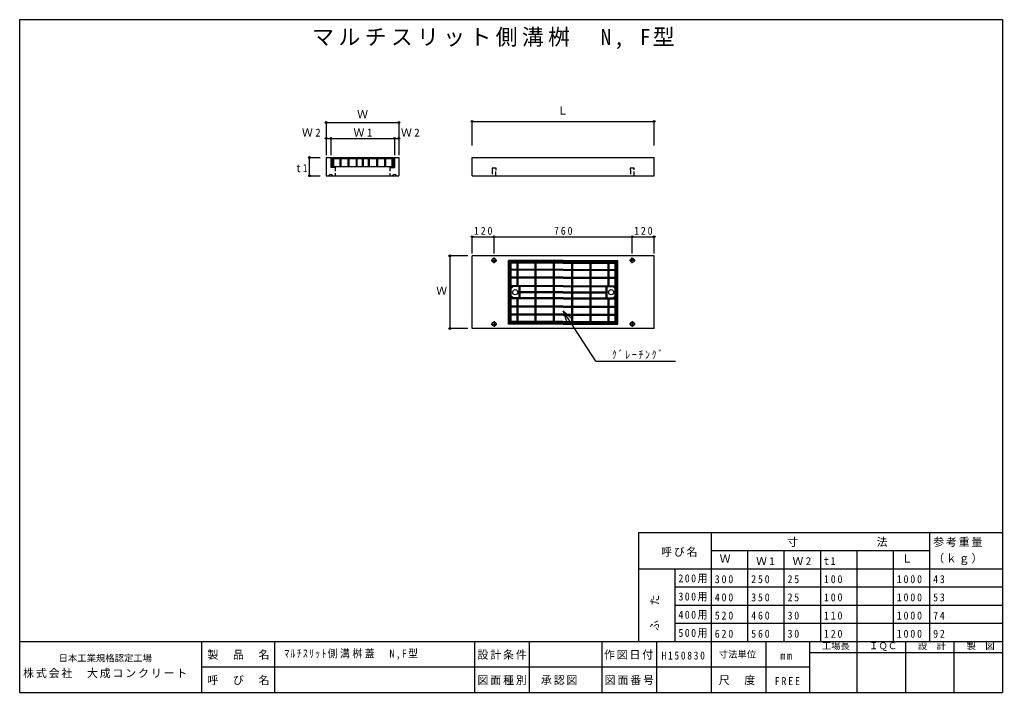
# Model space of a CAD drawing. Units: millimetres, scale not verified. Extents: x -2697 to 2703, y -1855 to 1845.
import ezdxf
from ezdxf.enums import TextEntityAlignment as Align

# ---------------------------------------------------------------- set-up
doc = ezdxf.new("R2010")
doc.units = ezdxf.units.MM
doc.header["$LTSCALE"] = 20
doc.header["$PDMODE"] = 32
doc.header["$PDSIZE"] = 10
doc.linetypes.add('DASHED1', pattern=[1.8, 1.2, -0.6])
doc.layers.add('0-0_通り芯', color=2, linetype='Continuous')
doc.styles.add('ＭＳ ゴシック', font='')
doc.styles.get('ＭＳ ゴシック').set_extended_font_data('MS Gothic')

msp = doc.modelspace()

# ---------------------------------------------------------------- linework, layer by layer
at = {"layer": '0-0_通り芯'}
for p, q in [((-2696.53, 1845.45), (-2696.53, -1854.55)), ((-2696.53, 1845.45), (2703.47, 1845.45)), ((2703.47, 1845.45), (2703.47, -1854.55)), ((-987.15, 1086.8), (-987.15, 1032.3)), ((-987.15, 1086.8), (-987.15, 1032.3)), ((-987.15, 1086.8), (-982.65, 1086.8)), ((-982.65, 1086.8), (-982.65, 1036.8)), ((-977.28, 1086.8), (-977.28, 1036.8)), ((-977.28, 1086.8), (-646.28, 1086.8)), ((-972.28, 1086.8), (-972.28, 1036.8)), ((-972.28, 1080.8), (-937.53, 1080.8)), ((-937.53, 1086.8), (-937.53, 1036.8)), ((-932.53, 1086.8), (-932.53, 1036.8)), ((-932.53, 1080.8), (-892.78, 1080.8)), ((-892.78, 1086.8), (-892.78, 1036.8)), ((-887.78, 1086.8), (-887.78, 1036.8)), ((-887.78, 1080.8), (-847.78, 1080.8)), ((-847.78, 1086.8), (-847.78, 1036.8)), ((-842.78, 1086.8), (-842.78, 1036.8)), ((-842.78, 1080.8), (-814.28, 1080.8)), ((-814.28, 1086.8), (-814.28, 1036.8)), ((-809.28, 1086.8), (-809.28, 1036.8)), ((-809.28, 1080.8), (-780.78, 1080.8)), ((-780.78, 1086.8), (-780.78, 1036.8)), ((-775.78, 1086.8), (-775.78, 1036.8)), ((-775.78, 1080.8), (-735.78, 1080.8)), ((-735.78, 1086.8), (-735.78, 1036.8)), ((-730.78, 1086.8), (-730.78, 1036.8)), ((-730.78, 1080.8), (-691.03, 1080.8)), ((-691.03, 1086.8), (-691.03, 1036.8)), ((-686.03, 1086.8), (-686.03, 1036.8)), ((-686.03, 1080.8), (-651.28, 1080.8)), ((-651.28, 1086.8), (-651.28, 1036.8)), ((-646.28, 1086.8), (-646.28, 1036.8)), ((-641.65, 1086.8), (-641.65, 1036.8)), ((-641.65, 1086.8), (-637.15, 1086.8)), ((-637.15, 1086.8), (-637.15, 1032.3)), ((-637.15, 1086.8), (-637.15, 1032.3)), ((-962.15, 1032.3), (-987.15, 1032.3)), ((-982.65, 1036.8), (-641.65, 1036.8)), ((-962.15, 1036.8), (-962.15, 1030.8)), ((-662.15, 1036.8), (-662.15, 1030.8)), ((-662.15, 1036.8), (-662.15, 1032.3)), ((-662.15, 1032.3), (-637.15, 1032.3)), ((-9.91, 171.17), (-9.91, 521.17)), ((290.09, 521.17), (-9.91, 521.17)), ((290.09, 516.67), (-5.41, 516.67)), ((-0.41, 180.67), (-0.41, 511.67)), ((290.09, 511.67), (-0.41, 511.67)), ((4.59, 185.67), (4.59, 506.67)), ((36.59, 506.67), (4.59, 506.67)), ((36.59, 377.17), (36.59, 511.67)), ((42.59, 377.17), (42.59, 511.67)), ((136.59, 506.67), (42.59, 506.67)), ((136.59, 180.67), (136.59, 511.67)), ((142.59, 180.67), (142.59, 511.67)), ((236.59, 506.67), (142.59, 506.67)), ((236.59, 180.67), (236.59, 511.67)), ((242.59, 180.67), (242.59, 511.67)), ((290.09, 506.67), (242.59, 506.67)), ((290.09, 521.17), (590.09, 521.17)), ((290.09, 516.67), (585.59, 516.67)), ((290.09, 511.67), (580.59, 511.67)), ((290.09, 506.67), (337.59, 506.67)), ((337.59, 180.67), (337.59, 511.67)), ((343.59, 180.67), (343.59, 511.67)), ((343.59, 506.67), (437.59, 506.67)), ((437.59, 180.67), (437.59, 511.67)), ((443.59, 180.67), (443.59, 511.67)), ((443.59, 506.67), (537.59, 506.67)), ((537.59, 377.17), (537.59, 511.67)), ((543.59, 377.17), (543.59, 511.67)), ((543.59, 506.67), (575.59, 506.67)), ((575.59, 185.67), (575.59, 506.67)), ((580.59, 180.67), (580.59, 511.67)), ((585.59, 175.67), (585.59, 516.67)), ((590.09, 171.17), (590.09, 521.17)), ((36.59, 471.92), (4.59, 471.92)), ((36.59, 466.92), (4.59, 466.92)), ((136.59, 471.92), (42.59, 471.92)), ((136.59, 466.92), (42.59, 466.92)), ((236.59, 471.92), (142.59, 471.92)), ((236.59, 466.92), (142.59, 466.92)), ((290.09, 471.92), (242.59, 471.92)), ((290.09, 466.92), (242.59, 466.92)), ((290.09, 471.92), (337.59, 471.92)), ((290.09, 466.92), (337.59, 466.92)), ((343.59, 471.92), (437.59, 471.92)), ((343.59, 466.92), (437.59, 466.92)), ((443.59, 471.92), (537.59, 471.92)), ((443.59, 466.92), (537.59, 466.92)), ((543.59, 471.92), (575.59, 471.92)), ((543.59, 466.92), (575.59, 466.92)), ((36.59, 428.42), (4.59, 428.42)), ((36.59, 423.42), (4.59, 423.42)), ((36.59, 382.17), (4.59, 382.17)), ((136.59, 428.42), (42.59, 428.42)), ((136.59, 423.42), (42.59, 423.42)), ((136.59, 382.17), (42.59, 382.17)), ((236.59, 428.42), (142.59, 428.42)), ((236.59, 423.42), (142.59, 423.42)), ((236.59, 382.17), (142.59, 382.17)), ((290.09, 428.42), (242.59, 428.42)), ((290.09, 423.42), (242.59, 423.42)), ((290.09, 382.17), (242.59, 382.17)), ((290.09, 428.42), (337.59, 428.42)), ((290.09, 423.42), (337.59, 423.42)), ((290.09, 382.17), (337.59, 382.17)), ((343.59, 428.42), (437.59, 428.42)), ((343.59, 423.42), (437.59, 423.42)), ((343.59, 382.17), (437.59, 382.17)), ((443.59, 428.42), (537.59, 428.42)), ((443.59, 423.42), (537.59, 423.42)), ((443.59, 382.17), (537.59, 382.17)), ((543.59, 428.42), (575.59, 428.42)), ((543.59, 423.42), (575.59, 423.42)), ((543.59, 382.17), (575.59, 382.17)), ((-0.41, 325.17), (-0.41, 367.17)), ((4.59, 367.17), (14.59, 377.17)), ((136.59, 377.17), (4.59, 377.17)), ((14.59, 315.17), (4.59, 325.17)), ((48.59, 315.17), (48.59, 377.17)), ((53.59, 315.17), (53.59, 377.17)), ((136.59, 348.67), (53.59, 348.67)), ((136.59, 343.67), (53.59, 343.67)), ((236.59, 377.17), (142.59, 377.17)), ((236.59, 348.67), (142.59, 348.67)), ((236.59, 343.67), (142.59, 343.67)), ((290.09, 377.17), (242.59, 377.17)), ((290.09, 348.67), (242.59, 348.67)), ((290.09, 343.67), (242.59, 343.67)), ((290.09, 377.17), (337.59, 377.17)), ((290.09, 348.67), (337.59, 348.67)), ((290.09, 343.67), (337.59, 343.67)), ((343.59, 377.17), (437.59, 377.17)), ((343.59, 348.67), (437.59, 348.67)), ((343.59, 343.67), (437.59, 343.67)), ((443.59, 377.17), (575.59, 377.17)), ((443.59, 348.67), (526.59, 348.67)), ((443.59, 343.67), (526.59, 343.67)), ((526.59, 315.17), (526.59, 377.17)), ((531.59, 315.17), (531.59, 377.17)), ((575.59, 367.17), (565.59, 377.17)), ((565.59, 315.17), (575.59, 325.17)), ((580.59, 325.17), (580.59, 367.17)), ((136.59, 315.17), (4.59, 315.17)), ((36.59, 310.17), (4.59, 310.17)), ((36.59, 180.67), (36.59, 315.17)), ((42.59, 180.67), (42.59, 315.17)), ((136.59, 310.17), (42.59, 310.17)), ((236.59, 315.17), (142.59, 315.17)), ((236.59, 310.17), (142.59, 310.17)), ((290.09, 315.17), (242.59, 315.17)), ((290.09, 310.17), (242.59, 310.17)), ((290.09, 315.17), (337.59, 315.17)), ((290.09, 310.17), (337.59, 310.17)), ((343.59, 315.17), (437.59, 315.17)), ((343.59, 310.17), (437.59, 310.17)), ((443.59, 315.17), (575.59, 315.17)), ((443.59, 310.17), (537.59, 310.17)), ((537.59, 180.67), (537.59, 315.17)), ((543.59, 180.67), (543.59, 315.17)), ((543.59, 310.17), (575.59, 310.17)), ((36.59, 268.92), (4.59, 268.92)), ((36.59, 263.92), (4.59, 263.92)), ((36.59, 225.42), (4.59, 225.42)), ((36.59, 220.42), (4.59, 220.42)), ((136.59, 268.92), (42.59, 268.92)), ((136.59, 263.92), (42.59, 263.92)), ((136.59, 225.42), (42.59, 225.42)), ((136.59, 220.42), (42.59, 220.42)), ((236.59, 268.92), (142.59, 268.92)), ((236.59, 263.92), (142.59, 263.92)), ((236.59, 225.42), (142.59, 225.42)), ((236.59, 220.42), (142.59, 220.42)), ((290.09, 268.92), (242.59, 268.92)), ((290.09, 263.92), (242.59, 263.92)), ((290.09, 225.42), (242.59, 225.42)), ((290.09, 220.42), (242.59, 220.42)), ((290.09, 268.92), (337.59, 268.92)), ((290.09, 263.92), (337.59, 263.92)), ((290.09, 225.42), (337.59, 225.42)), ((290.09, 220.42), (337.59, 220.42)), ((343.59, 268.92), (437.59, 268.92)), ((343.59, 263.92), (437.59, 263.92)), ((343.59, 225.42), (437.59, 225.42)), ((343.59, 220.42), (437.59, 220.42)), ((443.59, 268.92), (537.59, 268.92)), ((443.59, 263.92), (537.59, 263.92)), ((443.59, 225.42), (537.59, 225.42)), ((443.59, 220.42), (537.59, 220.42)), ((543.59, 268.92), (575.59, 268.92)), ((543.59, 263.92), (575.59, 263.92)), ((543.59, 225.42), (575.59, 225.42)), ((543.59, 220.42), (575.59, 220.42)), ((290.09, 171.17), (-9.91, 171.17)), ((290.09, 180.67), (-0.41, 180.67)), ((36.59, 185.67), (4.59, 185.67)), ((136.59, 185.67), (42.59, 185.67)), ((236.59, 185.67), (142.59, 185.67)), ((290.09, 185.67), (242.59, 185.67)), ((290.09, 185.67), (337.59, 185.67)), ((290.09, 180.67), (580.59, 180.67)), ((290.09, 175.67), (585.59, 175.67)), ((290.09, 171.17), (590.09, 171.17)), ((343.59, 185.67), (437.59, 185.67)), ((443.59, 185.67), (537.59, 185.67)), ((543.59, 185.67), (575.59, 185.67)), ((-2696.53, -1574.55), (2703.47, -1574.55)), ((-1696.53, -1574.55), (-1696.53, -1854.55)), ((-1296.53, -1574.55), (-1296.53, -1854.55)), ((-196.53, -1574.55), (-196.53, -1854.55)), ((103.47, -1574.55), (103.47, -1854.55)), ((503.47, -1574.55), (503.47, -1854.55)), ((803.47, -1574.55), (803.47, -1854.55)), ((1103.47, -1574.55), (1103.47, -1854.55)), ((1403.47, -1574.55), (1403.47, -1854.55)), ((1643.47, -1574.55), (1643.47, -1854.55)), ((1903.47, -1574.55), (1903.47, -1854.55)), ((2171.47, -1574.55), (2171.47, -1854.55)), ((2437.47, -1574.55), (2437.47, -1854.55)), ((1643.47, -1634.55), (2703.47, -1634.55)), ((-1696.53, -1714.55), (1643.47, -1714.55)), ((-2696.53, -1854.55), (2703.47, -1854.55))]:
    msp.add_line(p, q, dxfattribs=at)
at = {"layer": '0-0_通り芯', "color": 7}
for p, q in [((-1012.15, 1279.84), (-612.15, 1279.84)), ((-1012.15, 1279.84), (-1012.15, 1192.24)), ((-612.15, 1279.84), (-612.15, 1192.24)), ((-209.91, 1285.72), (790.09, 1285.72)), ((-209.91, 1153.55), (-209.91, 1285.72)), ((790.09, 1153.55), (790.09, 1285.72)), ((-1012.15, 1192.24), (-987.15, 1192.24)), ((-1012.15, 1192.24), (-1012.15, 1099.64)), ((-987.15, 1192.24), (-987.15, 1099.64)), ((-987.15, 1192.24), (-637.15, 1192.24)), ((-637.15, 1192.24), (-637.15, 1099.64)), ((-637.15, 1192.24), (-612.15, 1192.24)), ((-612.15, 1192.24), (-612.15, 1099.64)), ((-1103.74, 986.8), (-1103.74, 1086.8)), ((-1103.74, 1086.8), (-1045.56, 1086.8)), ((-1103.74, 986.8), (-1045.56, 986.8)), ((-209.91, 651.61), (-89.91, 651.61)), ((-209.91, 559.01), (-209.91, 651.61)), ((790.09, 559.01), (790.09, 651.61)), ((-333.04, 546.17), (-333.04, 146.17)), ((-233.64, 546.17), (-333.04, 546.17)), ((290.09, 243.77), (334.61, 203.55)), ((290.09, 243.77), (308.54, 186.67)), ((469.12, -32.9), (290.09, 243.77)), ((-233.64, 146.17), (-333.04, 146.17)), ((469.12, -32.9), (907.22, -32.9)), ((703.47, -974.55), (703.47, -1574.55)), ((703.47, -974.55), (2703.47, -974.55)), ((1103.47, -974.55), (1103.47, -1574.55)), ((2303.47, -974.55), (2303.47, -1574.55)), ((1103.47, -1074.55), (2303.47, -1074.55)), ((1303.47, -1074.55), (1303.47, -1574.55)), ((1503.47, -1074.55), (1503.47, -1574.55)), ((1703.47, -1074.55), (1703.47, -1574.55)), ((1903.47, -1074.55), (1903.47, -1574.55)), ((2103.47, -1074.55), (2103.47, -1574.55)), ((703.47, -1174.55), (2703.47, -1174.55)), ((903.47, -1174.55), (903.47, -1574.55)), ((903.47, -1274.55), (2703.47, -1274.55)), ((903.47, -1374.55), (2703.47, -1374.55)), ((903.47, -1474.55), (2703.47, -1474.55))]:
    msp.add_line(p, q, dxfattribs=at)
at = {"layer": '0-0_通り芯', "color": 3}
for p, q in [((-1012.15, 1086.8), (-1012.15, 986.8)), ((-1012.15, 1086.8), (-987.15, 1086.8)), ((-637.15, 1086.8), (-612.15, 1086.8)), ((-612.15, 1086.8), (-612.15, 986.8)), ((790.09, 986.8), (790.09, 1086.8)), ((-1012.15, 986.8), (-612.15, 986.8)), ((-209.91, 986.8), (790.09, 986.8)), ((790.09, 546.17), (-209.91, 546.17)), ((-209.91, 146.17), (-209.91, 546.17)), ((790.09, 146.17), (790.09, 546.17)), ((-105.41, 521.17), (-74.41, 521.17)), ((-89.91, 505.66), (-89.91, 536.67)), ((685.6, 521.17), (654.59, 521.17)), ((670.09, 505.66), (670.09, 536.67)), ((-105.41, 171.17), (-74.41, 171.17)), ((-89.91, 186.67), (-89.91, 155.66)), ((685.6, 171.17), (654.59, 171.17)), ((670.09, 186.67), (670.09, 155.66)), ((790.09, 146.17), (-209.91, 146.17))]:
    msp.add_line(p, q, dxfattribs=at)
at = {"layer": '0-0_通り芯', "linetype": 'DASHED1'}
for p, q in [((-962.15, 1036.8), (-962.15, 986.8)), ((-662.15, 1036.8), (-662.15, 986.8))]:
    msp.add_line(p, q, dxfattribs=at)
at = {"layer": '0-0_通り芯', "color": 3}
msp.add_lwpolyline([(-209.91, 986.8), (-209.91, 1086.8), (790.09, 1086.8)], dxfattribs=at)
at = {"layer": '0-0_通り芯', "color": 3, "linetype": 'DASHED1'}
for points in [[(-79.91, 986.8), (-79.91, 1018.8), (-78.91, 1018.8), (-78.91, 1028.8), (-100.91, 1028.8), (-100.91, 1018.8), (-99.91, 1018.8), (-99.91, 986.8)], [(680.09, 986.8), (680.09, 1018.8), (681.09, 1018.8), (681.09, 1028.8), (659.09, 1028.8), (659.09, 1018.8), (660.09, 1018.8), (660.09, 986.8)]]:
    msp.add_lwpolyline(points, dxfattribs=at)
at = {"layer": '0-0_通り芯', "color": 7}
for points in [[(-89.91, 559.01), (-89.91, 651.61), (670.09, 651.61)], [(670.09, 559.01), (670.09, 651.61), (790.09, 651.61)]]:
    msp.add_lwpolyline(points, dxfattribs=at)
at = {"layer": '0-0_通り芯'}
msp.add_lwpolyline([(290.09, 175.67), (-5.41, 175.67), (-5.41, 516.67)], dxfattribs=at)
at = {"layer": '0-0_通り芯', "color": 3}
for centre in [(-89.91, 521.17), (670.09, 521.17), (-89.91, 171.17), (670.09, 171.17)]:
    msp.add_circle(centre, 11, dxfattribs=at)
at = {"layer": '0-0_通り芯'}
for centre in [(26.59, 346.17), (553.59, 346.17)]:
    msp.add_circle(centre, 14.5, dxfattribs=at)
at = {"layer": '0-0_通り芯', "color": 3}
for centre in [(-987.15, 980.2), (-637.15, 980.2)]:
    msp.add_arc(centre, 13.6, 29.03, 150.96999, dxfattribs=at)
at = {"layer": '0-0_通り芯', "color": 7}
for p in [(-1012.15, 1279.84), (-612.15, 1279.84), (-209.91, 1285.72), (790.09, 1285.72), (-1012.15, 1192.24), (-987.15, 1192.24), (-637.15, 1192.24), (-612.15, 1192.24), (-1103.74, 1086.8), (-1103.74, 986.8), (-209.91, 651.61), (-89.91, 651.61), (670.09, 651.61), (790.09, 651.61), (-333.04, 546.17), (-333.04, 146.17)]:
    msp.add_point(p, dxfattribs=at)

# ---------------------------------------------------------------- texts
at = {"layer": '0-0_通り芯', "color": 7, "style": 'ＭＳ ゴシック'}
for s, p in [('Ｌ', (258.08, 1310.36)), ('Ｗ', (-842.15, 1289.84)), ('Ｗ', (-407.49, 319.19)), ('Ｗ', (1150.02, -1154.55)), ('Ｌ', (2150.01, -1154.55))]:
    msp.add_text(s, height=43.99, dxfattribs=at).set_placement(p, align=Align.BOTTOM_LEFT)
at = {"layer": '0-0_通り芯', "color": 4, "style": 'ＭＳ ゴシック'}
for s, p in [('工場長', (1711.36, -1628.06)), ('ＩＱＣ', (1971.36, -1628.06)), ('設\u3000計', (2239.36, -1628.06)), ('製\u3000図', (2507.36, -1628.06)), ('日本工業規格認定工場', (-2482.75, -1695.76)), ('寸法単位', (1145.22, -1674.55))]:
    msp.add_text(s, height=36.66, dxfattribs=at).set_placement(p, align=Align.BOTTOM_LEFT)
at = {"layer": '0-0_通り芯', "color": 3, "insert": (-1088.85, 1683.76), "char_height": 87.98, "attachment_point": 7, "style": 'ＭＳ ゴシック'}
msp.add_mtext('\\T1.2;マルチスリット側溝桝\u3000N,\\~F型', dxfattribs=at)
at = {"layer": '0-0_通り芯', "color": 7, "char_height": 43.99, "attachment_point": 7, "style": 'ＭＳ ゴシック'}
for s, insert in [('\\T1.22;Ｗ2', (-1145.51, 1202.24)), ('\\T1.22;Ｗ1', (-862.15, 1202.24)), ('\\T1.22;Ｗ2', (-601.24, 1202.24)), ('\\T1.36;\\W0.9;t1', (-1177.7, 1006.05)), ('\\T1.38;\\W0.9;120', (-199.91, 661.61)), ('\\T1.38;\\W0.9;760', (240.09, 661.61)), ('\\T1.38;\\W0.9;120', (680.09, 661.61)), ('\\T1.39;\\W0.85;ｸﾞﾚｰﾁﾝｸﾞ', (558.5, -21.83)), ('\\T1.17;寸\u3000\u3000\u3000\u3000\u3000\u3000法', (1521.24, -1054.55)), ('\\T1.17;参考重量', (2323.47, -1054.55)), ('\\T1.17;呼び名', (828.12, -1109.16)), ('\\T1.22;Ｗ1', (1350.02, -1154.55)), ('\\T1.22;Ｗ2', (1550.02, -1154.55)), ('\\T1.36;\\W0.9;t1', (1723.47, -1154.55)), ('\\T1.17;（ｋｇ）', (2323.47, -1154.55)), ('\\T1.3;\\W0.9;200用', (923.47, -1254.55)), ('\\T1.38;\\W0.9;300', (1123.47, -1254.55)), ('\\T1.38;\\W0.9;250', (1323.47, -1254.55)), ('\\T1.36;\\W0.9;25', (1523.47, -1254.55)), ('\\T1.38;\\W0.9;100', (1723.47, -1254.55)), ('\\T1.38;\\W0.9;1000', (2123.47, -1254.55)), ('\\T1.36;\\W0.9;43', (2323.47, -1254.55)), ('\\T1.3;\\W0.9;300用', (923.47, -1354.55)), ('\\T1.38;\\W0.9;400', (1123.47, -1354.55)), ('\\T1.38;\\W0.9;350', (1323.47, -1354.55)), ('\\T1.36;\\W0.9;25', (1523.47, -1354.55)), ('\\T1.38;\\W0.9;100', (1723.47, -1354.55)), ('\\T1.38;\\W0.9;1000', (2123.47, -1354.55)), ('\\T1.36;\\W0.9;53', (2323.47, -1354.55)), ('\\T1.3;\\W0.9;400用', (923.47, -1454.55)), ('\\T1.38;\\W0.9;520', (1123.47, -1454.55)), ('\\T1.38;\\W0.9;460', (1323.47, -1454.55)), ('\\T1.36;\\W0.9;30', (1523.47, -1454.55)), ('\\T1.38;\\W0.9;110', (1723.47, -1454.55)), ('\\T1.38;\\W0.9;1000', (2123.47, -1454.55)), ('\\T1.36;\\W0.9;74', (2323.47, -1454.55)), ('\\T1.3;\\W0.9;500用', (923.47, -1554.55)), ('\\T1.38;\\W0.9;620', (1123.47, -1554.55)), ('\\T1.38;\\W0.9;560', (1323.47, -1554.55)), ('\\T1.36;\\W0.9;30', (1523.47, -1554.55)), ('\\T1.38;\\W0.9;120', (1723.47, -1554.55)), ('\\T1.38;\\W0.9;1000', (2123.47, -1554.55)), ('\\T1.36;\\W0.9;92', (2323.47, -1554.55)), ('\\T1.17;製\u3000品\u3000名', (-1664.86, -1674.55)), ('\\T1.26;\\W0.9;ﾏﾙﾁｽﾘｯﾄ側溝桝蓋\u3000N,F型', (-1242.35, -1674.55)), ('\\T1.17;設計条件', (-180.63, -1674.55)), ('\\T1.17;作図日付', (514.18, -1674.55)), ('\\T1.39;\\W0.85;H150830', (831.06, -1674.55)), ('\\T1.36;\\W0.9;mm', (1483.77, -1674.55)), ('\\T1.17;株式会社\u3000大成コンクリート', (-2677.76, -1776.58)), ('\\T1.17;呼\u3000び\u3000名', (-1664.86, -1814.55)), ('\\T1.17;図面種別', (-180.63, -1814.55)), ('\\T1.17;承認図', (167.85, -1814.55)), ('\\T1.17;図面番号', (518.23, -1814.55)), ('\\T1.17;尺\u3000度', (1145.22, -1814.55)), ('\\T1.38;\\W0.9;FREE', (1452.67, -1814.55))]:
    msp.add_mtext(s, dxfattribs=dict(at, insert=insert))
at = {"layer": '0-0_通り芯', "color": 7, "insert": (817.63, -1516.94), "char_height": 43.99, "attachment_point": 7, "rotation": 90, "style": 'ＭＳ ゴシック'}
msp.add_mtext('\\T1.17;ふ\u3000た', dxfattribs=at)

doc.saveas('drawing.dxf')
